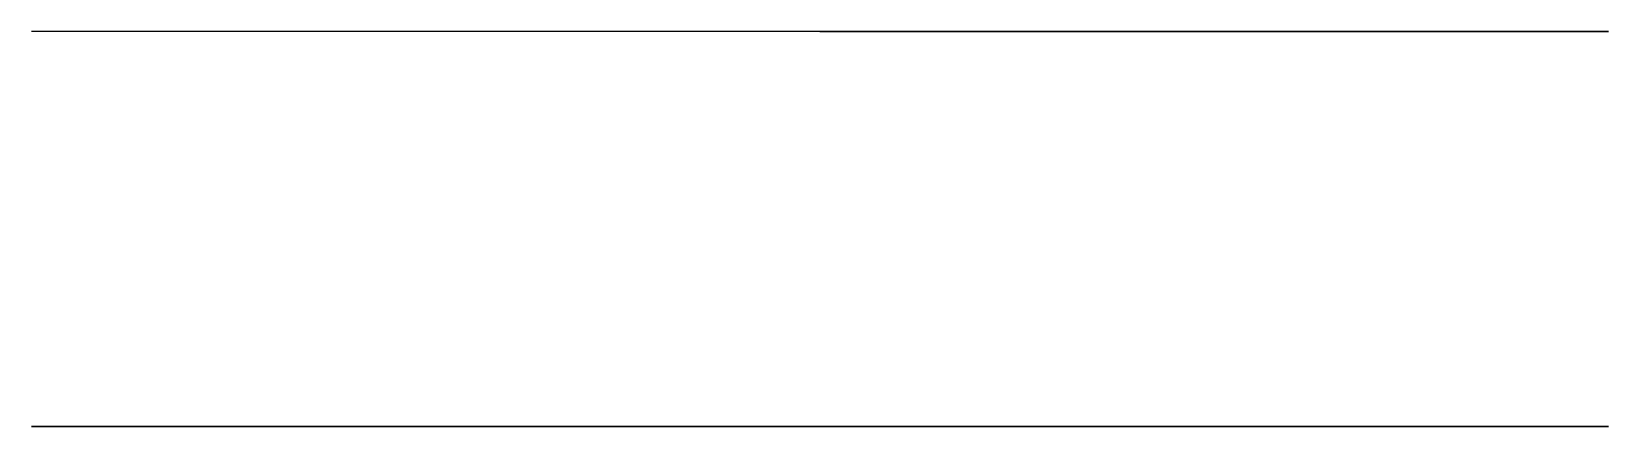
# Model space of a CAD drawing. Header units: centimetres. Extents: x -1.2 to 1.2, y 0 to 0.6.
import ezdxf

# ---------------------------------------------------------------- set-up
doc = ezdxf.new("R2010")
doc.units = ezdxf.units.CM
doc.header["$MEASUREMENT"] = 0
for name, color, linetype in [('Load_panel_servo_connector v2_Sketch1', 7, 'Continuous'), ('Load_panel_servo_connector v2_Sketch2', 7, 'Continuous'), ('Load_panel_servo_connector v2_Sketch3', 7, 'Continuous')]:
    doc.layers.add(name, color=color, linetype=linetype)

msp = doc.modelspace()

# ---------------------------------------------------------------- linework, layer by layer
at = {"layer": 'Load_panel_servo_connector v2_Sketch1'}
for p, q in [((0, 0), (1.2, 0)), ((1.2, 0, 1.2), (0, 0, 1.2)), ((0, 0, 1.2), (0, 0)), ((1.2, 0), (1.2, 0, 1.2))]:
    msp.add_line(p, q, dxfattribs=at)
msp.add_point((0, 0), dxfattribs=at)
at = {"layer": 'Load_panel_servo_connector v2_Sketch2'}
for p, q in [((0, 0.6, 1.2), (-1.2, 0.6, 1.2)), ((-1.2, 0.6, 1.2), (-1.2, 0.6)), ((0, 0.6), (-1.2, 0.6)), ((0, 0.6, 1.2), (1.2, 0.6, 1.2)), ((1.2, 0.6), (0, 0.6)), ((0, 0.6), (0, 0.6, 1.2)), ((1.2, 0.6, 1.2), (1.2, 0.6))]:
    msp.add_line(p, q, dxfattribs=at)
msp.add_point((0, 0.6), dxfattribs=at)
at = {"layer": 'Load_panel_servo_connector v2_Sketch3'}
for p, q in [((-1.2, 0, 1.4), (-1.2, 0)), ((-1.2, 0), (1.2, 0)), ((1.2, 0, 1.4), (-1.2, 0, 1.4)), ((-1.2, 0, 1.4), (-1.2, 0, 1.2)), ((-1.2, 0, 1.2), (1.2, 0, 1.2)), ((1.2, 0), (1.2, 0, 1.4))]:
    msp.add_line(p, q, dxfattribs=at)
msp.add_point((0, 0), dxfattribs=at)

doc.saveas('drawing.dxf')
